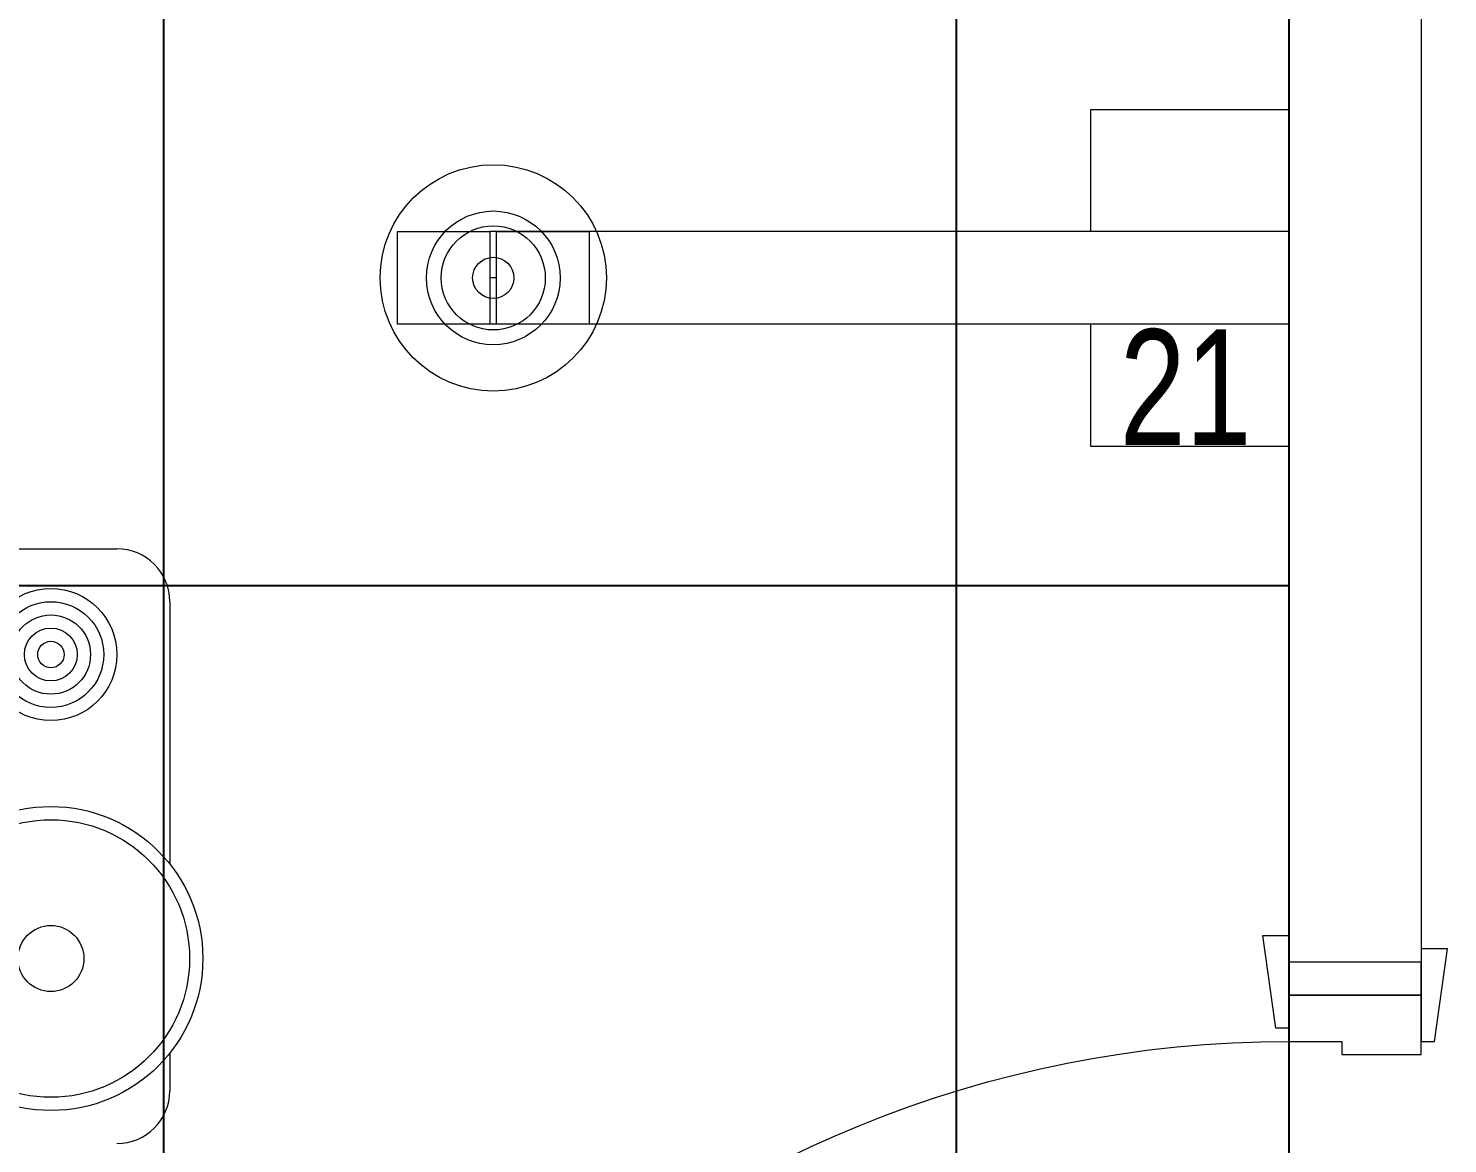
# Model space of a CAD drawing. Extents: x -12260 to 57327, y -29287 to 19916.
# Drawn here: x 31613 to 32687, y 6478 to 7321 of the extents above; entities that cross this region are included whole.
import ezdxf

# ---------------------------------------------------------------- set-up
doc = ezdxf.new("R2010")
doc.units = 0
doc.header["$LTSCALE"] = 0.25
doc.linetypes.add('DASHDOT', pattern=[25.4, 12.7, -6.35, 0, -6.35])
for name, color, linetype, lineweight in [('01-First Floor-FUR$0$72_EGR_EQP_TAG', 142, 'Continuous', 5), ('01-First Floor-FUR$0$LOADING', 253, 'Continuous', 5), ('01-First Floor-FUR$0$Walls', 251, 'Continuous', 5), ('01-First Floor-FUR$0$Wooden Joinery', 251, 'Continuous', 5), ('E-LITE-CLNG-CNDT', 6, 'DASHDOT', 35)]:
    doc.layers.add(name, color=color, linetype=linetype, lineweight=lineweight)
doc.layers.add('01-First Floor-FUR$0$FALSE CEILING', color=251, linetype='Continuous')
doc.styles.add('01-First Floor-FUR$0$X3G_ENTITY_257CFD', font='swisscl.ttf', dxfattribs={"height": 200})

# ---------------------------------------------------------------- blocks, each defined once
blk = doc.blocks.new('01-First Floor-FUR$0$A$C72370EFE')
at = {"layer": '01-First Floor-FUR$0$Wooden Joinery'}
for p, q in [((-0.01, -0.03), (-0.01, -0.07)), ((0, -0.03), (-0.01, -0.03)), ((0.04, -0.03), (0.05, -0.03)), ((0.05, -0.03), (0.05, -0.07)), ((-0.01, -0.04), (-0.02, -0.04)), ((0.05, -0.04), (0.06, -0.04)), ((-0.01, -0.06), (-0.02, -0.06)), ((0.05, -0.06), (0.06, -0.06)), ((-0.05, -0.07), (-0.05, -0.16)), ((-0.03, -0.07), (-0.03, -0.16)), ((0, -0.07), (-0.01, -0.07)), ((0.04, -0.07), (0.05, -0.07)), ((0.07, -0.07), (0.07, -0.16)), ((0.09, -0.07), (0.09, -0.16)), ((-0.01, -0.17), (-0.02, -0.17)), ((-0.01, -0.17), (-0.01, -0.19)), ((0.05, -0.17), (0.06, -0.17)), ((0.05, -0.17), (0.05, -0.19)), ((-0.01, -0.19), (-0.02, -0.19)), ((0.05, -0.19), (0.06, -0.19))]:
    blk.add_line(p, q, dxfattribs=at)
for centre, radius, start, end in [((-0.02, -0.07), 0.03, 90, 180), ((0.06, -0.07), 0.03, 0, 90), ((-0.02, -0.07), 0.01, 90, 180), ((0.06, -0.07), 0.01, 0, 90), ((-0.02, -0.16), 0.03, 180, 270), ((-0.02, -0.16), 0.01, 180, 270), ((0.06, -0.16), 0.01, 270, 0), ((0.06, -0.16), 0.03, 270, 0)]:
    blk.add_arc(centre, radius, start, end, dxfattribs=at)
blk = doc.blocks.new('01-First Floor-FUR$0$A$C5DAD61B4')
at = {"layer": '01-First Floor-FUR$0$Wooden Joinery'}
for points in [[(80, 959.1), (80, 969.1), (10, 979.1), (10, 959.1)], [(940, 959.1), (940, 969.1), (1010, 979.1), (1010, 959.1)], [(70, 859.1), (70, 849.1), (0, 839.1), (0, 859.1)], [(120, 859.1), (120, 0), (80, 0), (80, 859.1)], [(950, 859.1), (950, 849.1), (1020, 839.1), (1020, 859.1)]]:
    blk.add_lwpolyline(points, close=True, dxfattribs=at)
for points in [[(45, 859.1), (45, 959.1), (20, 959.1), (20, 859.1), (45, 859.1)], [(45, 859.1), (80, 859.1), (80, 899.1), (90, 899.1), (90, 959.1), (45, 959.1), (45, 859.1)], [(975, 859.1), (940, 859.1), (940, 899.1), (930, 899.1), (930, 959.1), (975, 959.1), (975, 859.1)], [(975, 859.1), (975, 959.1), (1000, 959.1), (1000, 859.1), (975, 859.1)]]:
    blk.add_lwpolyline(points, dxfattribs=at)
blk.add_arc((80, 859.1), 860, 272.666, 0, dxfattribs=at)
at = {"layer": '01-First Floor-FUR$0$Wooden Joinery', "xscale": 999.9999999998854, "yscale": 999.9999999998854, "zscale": 999.9999999998854, "rotation": 180}
blk.add_blockref('01-First Floor-FUR$0$A$C72370EFE', (120, 0), dxfattribs=at)
blk = doc.blocks.new('01-First Floor-FUR$0$D.131.54.59')
for p, q in [((293989, 4464.5), (293384, 4464.5)), ((293389, 4429.5), (293384, 4429.5)), ((293989, 4394.5), (293384, 4394.5))]:
    blk.add_line(p, q)
for points in [[(293989, 4557), (293989, 4302), (293839, 4302), (293839, 4394.5)], [(293839, 4464.5), (293839, 4557), (293989, 4557)], [(293314, 4464.5), (293384, 4464.5), (293384, 4394.5), (293314, 4394.5), (293314, 4464.5)], [(293389, 4464.5), (293459, 4464.5), (293459, 4394.5), (293389, 4394.5), (293389, 4464.5)]]:
    blk.add_lwpolyline(points)
for radius in [85.6, 50.6, 39.4, 15.6]:
    blk.add_circle((293386.5, 4429.5), radius)
blk = doc.blocks.new('01-First Floor-FUR$0$D.121.03.06')
at = {"layer": '01-First Floor-FUR$0$LOADING'}
for p, q in [((286608, 6285), (286708, 6285)), ((286748, 6245), (286748, 6046.6)), ((286748, 5903.4), (286748, 5875))]:
    blk.add_line(p, q, dxfattribs=at)
for centre, radius in [((286658, 6205), 50), ((286658, 6205), 40), ((286658, 6205), 30), ((286658, 6205), 20), ((286658, 6205), 10), ((286658, 5975), 115), ((286658, 5975), 105), ((286658, 5975), 25)]:
    blk.add_circle(centre, radius, dxfattribs=at)
for centre, start, end in [((286708, 6245), 0, 90), ((286708, 5875), 270, 0)]:
    blk.add_arc(centre, 40, start, end, dxfattribs=at)
blk = doc.blocks.new('01-First Floor-FUR')
at = {"layer": '01-First Floor-FUR$0$FALSE CEILING', "linetype": 'Continuous'}
for p, q in [((31715.6, 5100), (31715.6, 8610)), ((32315.6, 5100), (32315.6, 8610)), ((29315.6, 6900), (32567.5, 6900))]:
    blk.add_line(p, q, dxfattribs=at)
at = {"layer": '01-First Floor-FUR$0$FALSE CEILING'}
blk.add_lwpolyline([(29315.6, 5100), (32567.5, 5100), (32567.5, 8610), (29315.6, 8610)], close=True, dxfattribs=at)
at = {"layer": '01-First Floor-FUR$0$Walls'}
for p, q in [((32667.5, 8840), (32667.5, 6615)), ((32567.5, 8610), (32567.5, 6615)), ((32667.5, 6615), (32567.5, 6615))]:
    blk.add_line(p, q, dxfattribs=at)
at = {"layer": '01-First Floor-FUR$0$LOADING'}
for name, p in [('01-First Floor-FUR$0$D.121.03.06', (-255027.9, 642.7, -0.1)), ('01-First Floor-FUR$0$D.121.03.06', (-255027.9, 642.7, -0.1)), ('01-First Floor-FUR$0$D.131.54.59', (-261421.5, 2703.2, -0.1))]:
    blk.add_blockref(name, p, dxfattribs=at)
at = {"layer": '01-First Floor-FUR$0$Wooden Joinery', "xscale": -1, "rotation": 270}
blk.add_blockref('01-First Floor-FUR$0$A$C5DAD61B4', (31708.4, 5615), dxfattribs=at)
at = {"layer": '01-First Floor-FUR$0$72_EGR_EQP_TAG', "insert": (32489.2, 7093.7, -0.2), "char_height": 87.47, "attachment_point": 2, "style": '01-First Floor-FUR$0$X3G_ENTITY_257CFD'}
blk.add_mtext('21', dxfattribs=at)

msp = doc.modelspace()

# ---------------------------------------------------------------- block references
at = {"layer": 'E-LITE-CLNG-CNDT'}
msp.add_blockref('01-First Floor-FUR', (0, 0), dxfattribs=at)

doc.saveas('drawing.dxf')
